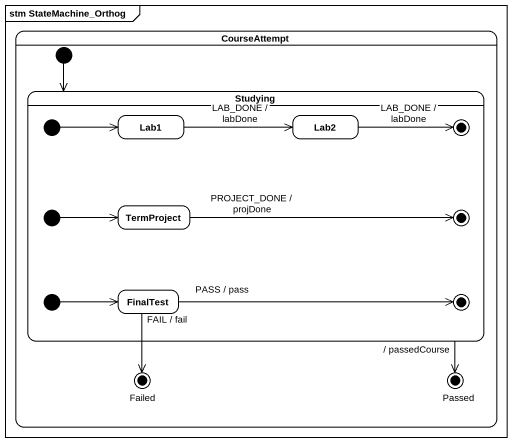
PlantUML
@startuml
mainframe stm StateMachine_Orthog
hide empty description
state CourseAttempt {
  state Studying #FFFFFF {
    state initial2 <<start>>
    state Lab1
    state Lab2
    state final1 <<end>>
    state initial3 <<start>>
    state TermProject
    state final2 <<end>>
    state FinalTest
    state initial4 <<start>>
    state final3 <<end>>
  }
  state Failed <<end>>
  state Passed <<end>>
  [*] --> Studying
}
Studying --> Passed : / passedCourse
initial2 -right-> Lab1
Lab1 -right-> Lab2 : LAB_DONE / labDone
Lab2 -right-> final1 : LAB_DONE / labDone
initial3 -right-> TermProject
TermProject -right-> final2 : PROJECT_DONE / projDone
FinalTest -right-> final3 : PASS / pass
FinalTest --> Failed : FAIL / fail
initial4 -right-> FinalTest
@enduml
